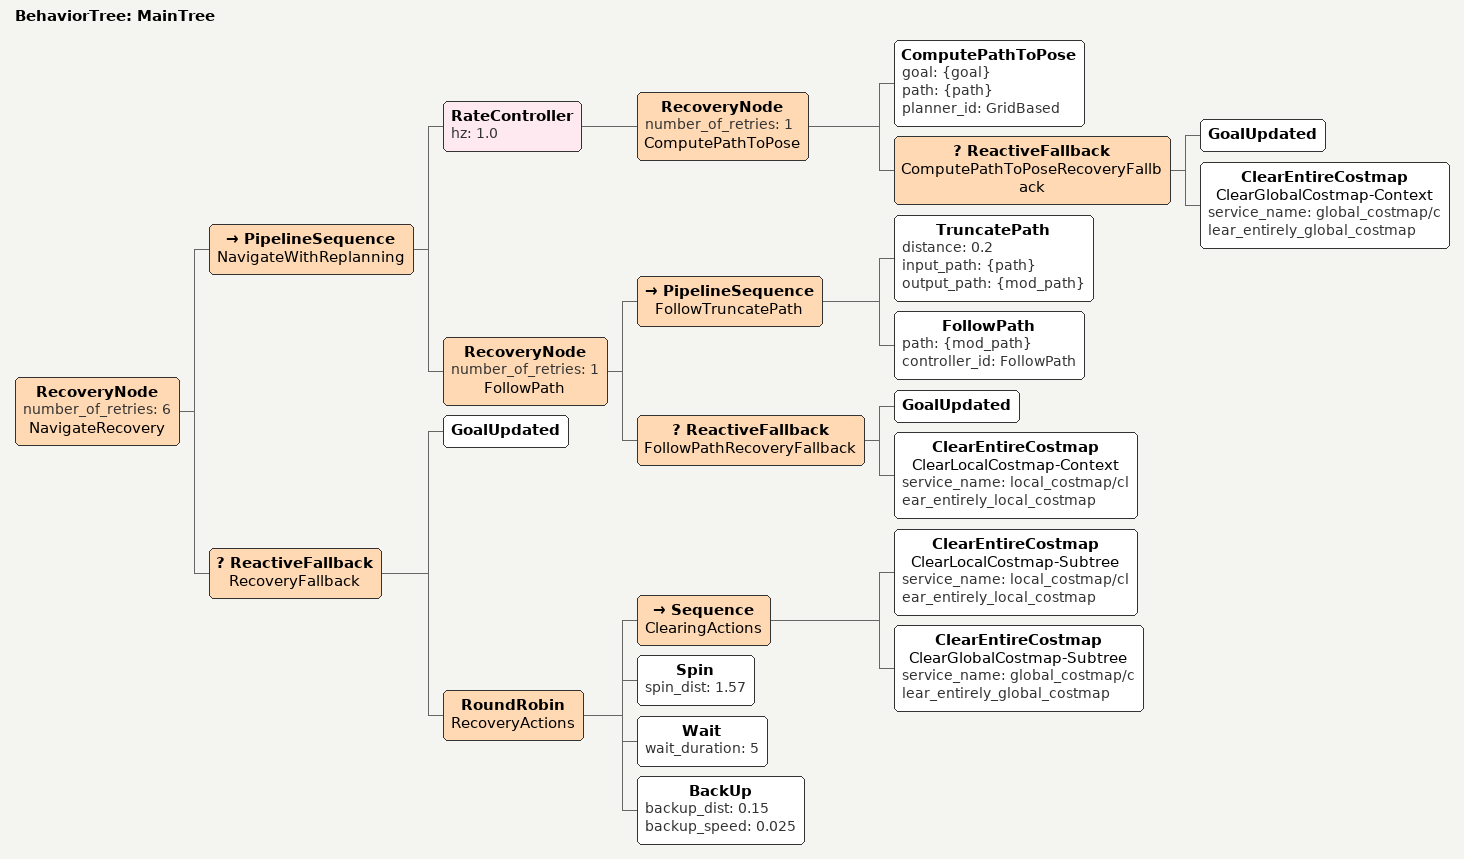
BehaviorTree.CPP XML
<root main_tree_to_execute="MainTree">
  <BehaviorTree ID="MainTree">
    <RecoveryNode number_of_retries="6" name="NavigateRecovery">
      <PipelineSequence name="NavigateWithReplanning">
        <RateController hz="1.0">
          <RecoveryNode number_of_retries="1" name="ComputePathToPose">
            <ComputePathToPose goal="{goal}" path="{path}" planner_id="GridBased"/>
            <ReactiveFallback name="ComputePathToPoseRecoveryFallback">
              <GoalUpdated/>
              <ClearEntireCostmap name="ClearGlobalCostmap-Context" service_name="global_costmap/clear_entirely_global_costmap"/>
            </ReactiveFallback>
          </RecoveryNode>
        </RateController>
        <RecoveryNode number_of_retries="1" name="FollowPath">
          <PipelineSequence name="FollowTruncatePath">
            <TruncatePath distance="0.2" input_path="{path}" output_path="{mod_path}"/>
            <FollowPath path="{mod_path}" controller_id="FollowPath"/>
          </PipelineSequence>
          <ReactiveFallback name="FollowPathRecoveryFallback">
            <GoalUpdated/>
            <ClearEntireCostmap name="ClearLocalCostmap-Context" service_name="local_costmap/clear_entirely_local_costmap"/>
          </ReactiveFallback>
        </RecoveryNode>
      </PipelineSequence>
      <ReactiveFallback name="RecoveryFallback">
        <GoalUpdated/>
        <RoundRobin name="RecoveryActions">
          <Sequence name="ClearingActions">
            <ClearEntireCostmap name="ClearLocalCostmap-Subtree" service_name="local_costmap/clear_entirely_local_costmap"/>
            <ClearEntireCostmap name="ClearGlobalCostmap-Subtree" service_name="global_costmap/clear_entirely_global_costmap"/>
          </Sequence>
          <Spin spin_dist="1.57"/>
          <Wait wait_duration="5"/>
          <BackUp backup_dist="0.15" backup_speed="0.025"/>
        </RoundRobin>
      </ReactiveFallback>
    </RecoveryNode>
  </BehaviorTree>
</root>
